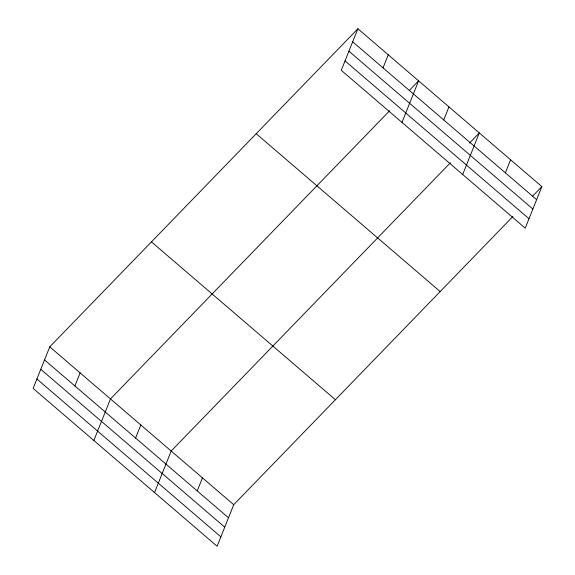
<?xml version="1.0" encoding="UTF-8"?>
<svg xmlns="http://www.w3.org/2000/svg" width="575" height="575" viewBox="0 0 575 575"><rect width="100%" height="100%" fill="white"/><g stroke="black" fill="none" stroke-linecap="round" stroke-linejoin="round"><path stroke-width="0.86" d="M357.894 28.75L341.277 70.301L525.241 228.153L541.866 186.602L357.894 28.75L49.759 346.847L33.134 388.398L217.106 546.25L233.723 504.699L512.9 216.502M74.887 385.954L80.112 372.895M93.847 440.493L110.465 398.942L389.642 110.745M135.599 438.042L140.817 424.982M154.553 492.581L171.17 451.03L450.347 162.833M197.225 490.921L202.45 477.861M383.029 67.857L388.254 54.797M401.99 122.389L418.607 80.838L409.364 90.383M443.735 119.945L448.96 106.885M462.695 174.484L479.313 132.933L469.452 143.11M505.368 172.823L510.593 159.764M532.622 196.14L541.866 186.602M352.676 41.81L536.64 199.662M348.917 51.211L532.881 209.063M345.036 60.9L529.007 218.752M256.213 133.723L440.177 291.575M151.441 241.874L335.412 399.726M49.759 346.847L233.723 504.699M44.534 359.907L228.498 517.759M40.775 369.308L224.739 527.16M36.901 378.997L220.865 536.849"/></g></svg>
